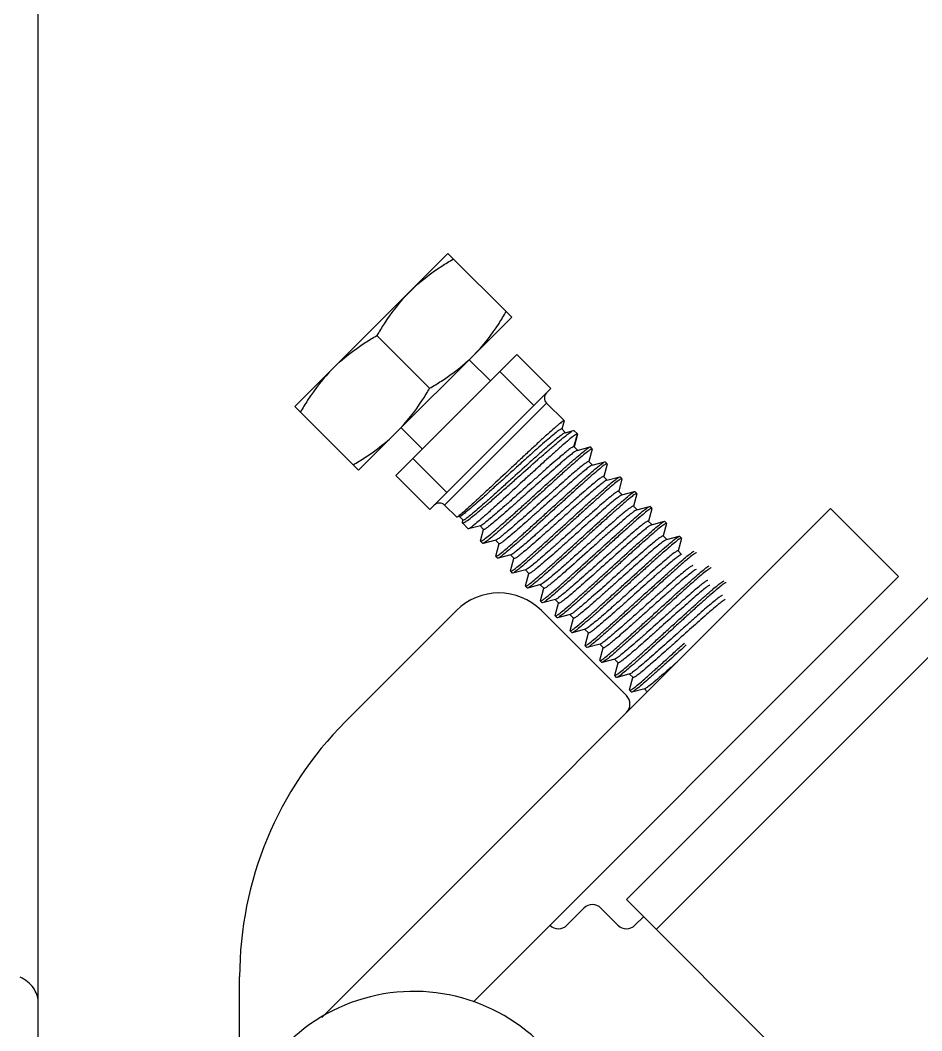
# Model space of a CAD drawing. Extents: x 1725261 to 1937680, y 860327 to 1571294.
# Drawn here: x 1854931 to 1855545, y 1236073 to 1236761 of the extents above; entities that cross this region are included whole.
import ezdxf

# ---------------------------------------------------------------- set-up
doc = ezdxf.new("R2010")
doc.units = 0
doc.header["$LTSCALE"] = 1000
doc.header["$MEASUREMENT"] = 0

msp = doc.modelspace()

# ---------------------------------------------------------------- linework, layer by layer
for p, q in [((1855343.78, 1236162.58), (1857921.05, 1238739.85)), ((1854943.57, 1236051.14), (1854943.57, 1238719.61)), ((1855364.02, 1236142.34), (1857941.29, 1238719.61)), ((1855118.27, 1236497.96), (1855222.35, 1236602.04)), ((1855265.72, 1236558.67), (1855222.35, 1236602.04)), ((1855161.63, 1236454.59), (1855265.72, 1236558.67)), ((1855174.06, 1236546.24), (1855209.92, 1236510.38)), ((1855269.26, 1236533.3), (1855187.01, 1236451.05)), ((1855236.81, 1236529.76), (1855251.26, 1236515.3)), ((1855269.26, 1236533.3), (1855292.39, 1236510.17)), ((1855257.69, 1236521.73), (1855280.82, 1236498.61)), ((1855210.14, 1236427.92), (1855292.39, 1236510.17)), ((1855161.63, 1236454.59), (1855118.27, 1236497.96)), ((1855289.42, 1236500.27), (1855220.04, 1236430.88)), ((1855301.34, 1236488.35), (1855289.42, 1236500.27)), ((1855301.35, 1236488.2), (1855299.85, 1236482.63)), ((1855301.35, 1236488.2), (1855301.34, 1236488.35)), ((1855190.55, 1236483.5), (1855205, 1236469.04)), ((1855299.76, 1236482.65), (1855302.22, 1236480.19)), ((1855302.03, 1236480.14), (1855301.88, 1236480.09)), ((1855302.03, 1236480.14), (1855307.71, 1236481.65)), ((1855307.71, 1236481.65), (1855308.07, 1236481.62)), ((1855310.4, 1236479.29), (1855308.07, 1236481.62)), ((1855308.1, 1236470.59), (1855310.43, 1236479.23)), ((1855310.42, 1236479.05), (1855308.15, 1236470.62)), ((1855310.43, 1236479.23), (1855310.4, 1236479.29)), ((1855310.42, 1236479.05), (1855310.43, 1236479.23)), ((1855308.06, 1236470.65), (1855310.51, 1236468.19)), ((1855310.3, 1236468.14), (1855310.08, 1236468.06)), ((1855310.3, 1236468.14), (1855319.01, 1236470.46)), ((1855320.54, 1236468.93), (1855318.27, 1236460.5)), ((1855319.01, 1236470.46), (1855319.26, 1236470.44)), ((1855320.52, 1236469.18), (1855319.26, 1236470.44)), ((1855320.54, 1236468.93), (1855320.52, 1236469.18)), ((1855198.57, 1236462.61), (1855221.7, 1236439.48)), ((1855318.18, 1236460.53), (1855320.63, 1236458.07)), ((1855320.42, 1236458.02), (1855329.13, 1236460.34)), ((1855329.13, 1236460.34), (1855329.38, 1236460.32)), ((1855330.64, 1236459.06), (1855329.38, 1236460.32)), ((1855320.42, 1236458.02), (1855320.29, 1236457.97)), ((1855330.65, 1236458.81), (1855328.39, 1236450.38)), ((1855330.65, 1236458.81), (1855330.64, 1236459.06)), ((1855187.01, 1236451.05), (1855210.14, 1236427.92)), ((1855328.3, 1236450.41), (1855330.75, 1236447.95)), ((1855330.54, 1236447.9), (1855339.25, 1236450.22)), ((1855340.77, 1236448.69), (1855338.51, 1236440.26)), ((1855339.25, 1236450.22), (1855339.49, 1236450.2)), ((1855340.76, 1236448.94), (1855339.49, 1236450.2)), ((1855340.77, 1236448.69), (1855340.76, 1236448.94)), ((1855338.42, 1236440.29), (1855340.87, 1236437.83)), ((1855340.66, 1236437.78), (1855349.37, 1236440.1)), ((1855350.89, 1236438.58), (1855348.63, 1236430.14)), ((1855349.37, 1236440.1), (1855349.61, 1236440.08)), ((1855350.88, 1236438.82), (1855349.61, 1236440.08)), ((1855350.89, 1236438.58), (1855350.88, 1236438.82)), ((1855482.56, 1236428.57), (1855136.54, 1236082.55)), ((1855228.32, 1236422.6), (1855220.04, 1236430.88)), ((1855348.54, 1236430.17), (1855350.99, 1236427.72)), ((1855350.78, 1236427.66), (1855359.49, 1236429.98)), ((1855361.01, 1236428.46), (1855358.75, 1236420.03)), ((1855359.49, 1236429.98), (1855359.73, 1236429.96)), ((1855360.99, 1236428.7), (1855359.73, 1236429.96)), ((1855361.01, 1236428.46), (1855360.99, 1236428.7)), ((1855528.82, 1236382.31), (1855482.56, 1236428.57)), ((1855228.42, 1236422.59), (1855228.32, 1236422.6)), ((1855230.34, 1236423.11), (1855228.42, 1236422.59)), ((1855232.62, 1236420.59), (1855230.15, 1236423.06)), ((1855232.16, 1236419.17), (1855232.54, 1236420.62)), ((1855236.21, 1236414.7), (1855232.19, 1236418.73)), ((1855358.66, 1236420.05), (1855361.11, 1236417.6)), ((1855360.9, 1236417.54), (1855369.61, 1236419.86)), ((1855371.13, 1236418.34), (1855368.87, 1236409.91)), ((1855369.61, 1236419.86), (1855369.85, 1236419.84)), ((1855371.11, 1236418.58), (1855369.85, 1236419.84)), ((1855371.13, 1236418.34), (1855371.11, 1236418.58)), ((1855236.41, 1236414.69), (1855236.21, 1236414.7)), ((1855244.41, 1236416.84), (1855236.41, 1236414.69)), ((1855246.66, 1236414.33), (1855244.2, 1236416.79)), ((1855244.56, 1236416.89), (1855244.41, 1236416.84)), ((1855244.52, 1236406.67), (1855246.57, 1236414.36)), ((1855244.52, 1236406.67), (1855244.55, 1236406.37)), ((1855246.07, 1236404.85), (1855244.55, 1236406.37)), ((1855246.31, 1236404.83), (1855246.07, 1236404.85)), ((1855255.01, 1236407.16), (1855246.31, 1236404.83)), ((1855257.25, 1236404.65), (1855254.8, 1236407.11)), ((1855254.91, 1236396.23), (1855257.16, 1236404.68)), ((1855368.78, 1236409.93), (1855371.23, 1236407.48)), ((1855371.02, 1236407.42), (1855370.75, 1236407.32)), ((1855371.02, 1236407.42), (1855379.73, 1236409.74)), ((1855381.25, 1236408.22), (1855378.99, 1236399.79)), ((1855379.73, 1236409.74), (1855379.97, 1236409.72)), ((1855381.23, 1236408.46), (1855379.97, 1236409.72)), ((1855378.9, 1236399.81), (1855381.35, 1236397.36)), ((1855254.91, 1236396.23), (1855254.93, 1236395.99)), ((1855256.19, 1236394.73), (1855254.93, 1236395.99)), ((1855256.43, 1236394.71), (1855256.19, 1236394.73)), ((1855265.13, 1236397.04), (1855256.43, 1236394.71)), ((1855267.37, 1236394.53), (1855264.92, 1236396.99)), ((1855265.03, 1236386.11), (1855267.28, 1236394.56)), ((1855265.03, 1236386.11), (1855265.05, 1236385.87)), ((1855266.31, 1236384.61), (1855265.05, 1236385.87)), ((1855266.55, 1236384.59), (1855266.31, 1236384.61)), ((1855275.25, 1236386.93), (1855266.55, 1236384.59)), ((1855277.49, 1236384.42), (1855275.03, 1236386.87)), ((1855275.15, 1236375.99), (1855277.4, 1236384.44)), ((1855239.66, 1236093.15), (1855528.82, 1236382.31)), ((1855285.36, 1236376.81), (1855276.67, 1236374.47)), ((1855287.61, 1236374.3), (1855285.15, 1236376.75)), ((1855275.15, 1236375.99), (1855275.17, 1236375.75)), ((1855276.43, 1236374.49), (1855275.17, 1236375.75)), ((1855276.67, 1236374.47), (1855276.43, 1236374.49)), ((1855285.27, 1236365.87), (1855287.52, 1236374.32)), ((1855285.27, 1236365.87), (1855285.28, 1236365.63)), ((1855286.55, 1236364.37), (1855285.28, 1236365.63)), ((1855286.79, 1236364.35), (1855286.55, 1236364.37)), ((1855295.48, 1236366.69), (1855286.79, 1236364.35)), ((1855297.73, 1236364.18), (1855295.27, 1236366.63)), ((1855295.39, 1236355.75), (1855297.64, 1236364.2)), ((1855152.52, 1236283.57), (1855228.11, 1236359.16)), ((1855285.94, 1236359.16), (1855343.76, 1236301.34)), ((1855305.6, 1236356.57), (1855296.91, 1236354.23)), ((1855307.84, 1236354.06), (1855305.39, 1236356.51)), ((1855295.39, 1236355.75), (1855295.4, 1236355.51)), ((1855296.67, 1236354.25), (1855295.4, 1236355.51)), ((1855296.91, 1236354.23), (1855296.67, 1236354.25)), ((1855305.51, 1236345.63), (1855307.75, 1236354.08)), ((1855305.51, 1236345.63), (1855305.52, 1236345.39)), ((1855306.78, 1236344.13), (1855305.52, 1236345.39)), ((1855307.03, 1236344.11), (1855306.78, 1236344.13)), ((1855315.72, 1236346.45), (1855307.03, 1236344.11)), ((1855317.96, 1236343.94), (1855315.51, 1236346.39)), ((1855315.62, 1236335.52), (1855317.87, 1236343.96)), ((1855315.62, 1236335.52), (1855315.64, 1236335.27)), ((1855325.84, 1236336.33), (1855317.15, 1236334)), ((1855328.08, 1236333.82), (1855325.63, 1236336.27)), ((1855316.9, 1236334.01), (1855315.64, 1236335.27)), ((1855317.15, 1236334), (1855316.9, 1236334.01)), ((1855325.74, 1236325.4), (1855327.99, 1236333.84)), ((1855325.74, 1236325.4), (1855325.76, 1236325.16)), ((1855327.02, 1236323.89), (1855325.76, 1236325.16)), ((1855327.27, 1236323.88), (1855327.02, 1236323.89)), ((1855335.96, 1236326.21), (1855327.27, 1236323.88)), ((1855338.2, 1236323.7), (1855335.75, 1236326.15)), ((1855335.86, 1236315.28), (1855338.11, 1236323.72)), ((1855336.07, 1236326.25), (1855335.96, 1236326.21)), ((1855335.86, 1236315.28), (1855335.88, 1236315.04)), ((1855337.14, 1236313.77), (1855335.88, 1236315.04)), ((1855346.08, 1236316.09), (1855337.38, 1236313.76)), ((1855348.32, 1236313.58), (1855345.87, 1236316.03)), ((1855346.37, 1236316.2), (1855346.08, 1236316.09)), ((1855374, 1236320.5), (1855372.94, 1236319.56)), ((1855337.38, 1236313.76), (1855337.14, 1236313.77)), ((1855345.98, 1236305.16), (1855348.23, 1236313.61)), ((1855345.98, 1236305.16), (1855346, 1236304.92)), ((1855347.26, 1236303.65), (1855346, 1236304.92)), ((1855347.5, 1236303.64), (1855347.26, 1236303.65)), ((1855356.2, 1236305.97), (1855347.5, 1236303.64)), ((1855357.95, 1236303.96), (1855355.99, 1236305.92)), ((1855303.29, 1236145.21), (1855314.85, 1236156.78)), ((1855326.42, 1236156.78), (1855337.98, 1236145.21)), ((1855580.86, 1235925.5), (1855343.78, 1236162.58)), ((1855349.55, 1236145.21), (1855355.34, 1236151.01)), ((1855080.65, 1236007.49), (1855080.67, 1236110.13))]:
    msp.add_line(p, q)
for centre, radius, start, end in [((1855292.89, 1236503.74), 4.91, 135, 225), ((1855216.57, 1236427.41), 4.91, 45, 135), ((1855257.03, 1236330.25), 40.89, 45, 135), ((1854257.42, 1237582.71), 1685.22, 311.49659, 311.69317), ((1855337.98, 1236295.56), 8.18, 315, 45), ((1855325.99, 1236110.09), 245.33, 135, 179.99137), ((1855320.63, 1236151), 8.18, 45, 135), ((1855297.5, 1236151), 8.18, 225, 315), ((1855343.76, 1236151), 8.18, 225, 315), ((1855199.22, 1235977.54), 122.66, 45, 180)]:
    msp.add_arc(centre, radius, start, end)
for points, knots in [([(1855196.33, 1236576.02), (1855202.9, 1236582.59), (1855212.79, 1236590.3), (1855223.4, 1236596.73), (1855226.1, 1236598.28)], [0, 0, 0, 0, 0.748734, 1, 1, 1, 1]), ([(1855196.33, 1236576.02), (1855189.76, 1236569.45), (1855182.05, 1236559.56), (1855175.62, 1236548.95), (1855174.06, 1236546.24)], [0, 0, 0, 0, 0.748734, 1, 1, 1, 1]), ([(1855239.7, 1236532.65), (1855246.27, 1236539.22), (1855253.98, 1236549.11), (1855260.41, 1236559.72), (1855261.96, 1236562.43)], [0, 0, 0, 0, 0.748734, 1, 1, 1, 1]), ([(1855144.29, 1236523.98), (1855150.86, 1236530.55), (1855160.75, 1236538.26), (1855171.36, 1236544.69), (1855174.06, 1236546.24)], [0, 0, 0, 0, 0.748734, 1, 1, 1, 1]), ([(1855209.92, 1236510.38), (1855212.62, 1236511.94), (1855223.24, 1236518.37), (1855233.13, 1236526.08), (1855239.7, 1236532.65)], [0, 0, 0, 0, 0.251266, 1, 1, 1, 1]), ([(1855144.29, 1236523.98), (1855137.72, 1236517.41), (1855130.01, 1236507.52), (1855123.58, 1236496.9), (1855122.02, 1236494.2)], [0, 0, 0, 0, 0.748734, 1, 1, 1, 1]), ([(1855187.65, 1236480.61), (1855194.23, 1236487.18), (1855201.93, 1236497.07), (1855208.37, 1236507.68), (1855209.92, 1236510.38)], [0, 0, 0, 0, 0.748734, 1, 1, 1, 1]), ([(1855301.34, 1236488.35), (1855301.27, 1236488.42), (1855300.86, 1236488.22), (1855300.33, 1236487.88), (1855299.34, 1236487.13), (1855298.1, 1236486.12), (1855296.52, 1236484.78), (1855293.85, 1236482.45), (1855289.87, 1236478.87), (1855284.45, 1236473.91), (1855278.3, 1236468.22), (1855271.65, 1236462.02), (1855267.07, 1236457.74), (1855264.74, 1236455.56)], [0, 0, 0, 0, 0.005975, 0.020757, 0.044787, 0.077931, 0.119904, 0.170322, 0.294497, 0.445723, 0.618225, 0.805372, 1, 1, 1, 1]), ([(1855157.88, 1236458.34), (1855160.58, 1236459.9), (1855171.19, 1236466.33), (1855181.08, 1236474.04), (1855187.65, 1236480.61)], [0, 0, 0, 0, 0.251266, 1, 1, 1, 1]), ([(1855299.76, 1236482.65), (1855299.69, 1236482.72), (1855299.29, 1236482.63), (1855298.73, 1236482.31), (1855297.8, 1236481.7), (1855296.02, 1236480.36), (1855293.12, 1236478), (1855288.96, 1236474.44), (1855283.95, 1236470.04), (1855278.29, 1236464.99), (1855272.17, 1236459.48), (1855265.82, 1236453.74), (1855259.45, 1236447.97), (1855253.28, 1236442.41), (1855247.53, 1236437.26), (1855242.39, 1236432.71), (1855238.02, 1236428.94), (1855234.58, 1236426.02), (1855232.14, 1236424.2), (1855230.85, 1236423.24), (1855230.34, 1236423.11)], [0, 0, 0, 0, 0.003408, 0.010859, 0.022746, 0.039043, 0.084265, 0.144846, 0.218467, 0.302327, 0.393271, 0.487922, 0.582812, 0.674511, 0.759756, 0.835562, 0.899325, 0.948916, 0.982758, 1, 1, 1, 1]), ([(1855301.88, 1236480.09), (1855301.28, 1236479.85), (1855299.81, 1236478.77), (1855297.09, 1236476.68), (1855293.36, 1236473.52), (1855288.73, 1236469.5), (1855283.38, 1236464.76), (1855275.35, 1236457.55), (1855267.05, 1236450.03), (1855258.72, 1236442.5), (1855252.8, 1236437.17), (1855247.38, 1236432.35), (1855242.65, 1236428.2), (1855238.76, 1236424.88), (1855236.06, 1236422.69), (1855234.42, 1236421.46), (1855233.56, 1236420.9), (1855233.05, 1236420.61), (1855232.68, 1236420.53), (1855232.62, 1236420.59)], [0, 0, 0, 0, 0.020955, 0.059103, 0.113123, 0.180989, 0.260159, 0.347694, 0.534881, 0.627806, 0.715891, 0.796084, 0.865657, 0.922292, 0.964169, 0.979163, 0.990063, 0.996877, 1, 1, 1, 1]), ([(1855270.22, 1236450.09), (1855274.63, 1236454), (1855281.06, 1236459.71), (1855289.33, 1236466.98), (1855294.73, 1236471.66), (1855299.35, 1236475.56), (1855303.04, 1236478.58), (1855305.7, 1236480.51), (1855307.14, 1236481.5), (1855307.71, 1236481.65)], [0, 0, 0, 0, 0.36061, 0.525686, 0.673058, 0.797798, 0.895751, 0.96375, 1, 1, 1, 1]), ([(1855310.4, 1236479.29), (1855310.32, 1236479.37), (1855309.89, 1236479.23), (1855309.31, 1236478.88), (1855308.3, 1236478.19), (1855306.37, 1236476.7), (1855303.2, 1236474.06), (1855298.65, 1236470.1), (1855293.16, 1236465.2), (1855286.94, 1236459.58), (1855280.22, 1236453.45), (1855275.6, 1236449.22), (1855273.24, 1236447.06)], [0, 0, 0, 0, 0.006592, 0.021615, 0.045765, 0.07897, 0.171361, 0.295434, 0.446486, 0.618762, 0.805651, 1, 1, 1, 1]), ([(1855308.06, 1236470.65), (1855307.99, 1236470.71), (1855307.64, 1236470.65), (1855306.78, 1236470.19), (1855304.97, 1236468.92), (1855302.21, 1236466.71), (1855298.53, 1236463.63), (1855294.12, 1236459.8), (1855289.09, 1236455.37), (1855283.63, 1236450.51), (1855276.01, 1236443.69), (1855268.46, 1236436.91), (1855261.19, 1236430.46), (1855256.38, 1236426.25), (1855252.23, 1236422.69), (1855248.89, 1236419.9), (1855246.44, 1236418.05), (1855245.1, 1236417.1), (1855244.56, 1236416.89)], [0, 0, 0, 0, 0.003423, 0.010579, 0.037456, 0.080663, 0.138775, 0.209755, 0.291087, 0.37988, 0.472977, 0.658847, 0.745051, 0.822663, 0.888974, 0.9417, 0.979072, 1, 1, 1, 1]), ([(1855310.08, 1236468.06), (1855309.51, 1236467.81), (1855308.11, 1236466.82), (1855305.58, 1236464.88), (1855302.16, 1236462.03), (1855296.13, 1236456.85), (1855287.45, 1236449.14), (1855278.29, 1236440.93), (1855270.72, 1236434.15), (1855265.31, 1236429.34), (1855260.35, 1236424.97), (1855256, 1236421.21), (1855252.39, 1236418.18), (1855249.69, 1236416.02), (1855247.92, 1236414.78), (1855247.07, 1236414.32), (1855246.72, 1236414.27), (1855246.66, 1236414.33)], [0, 0, 0, 0, 0.022337, 0.061116, 0.115132, 0.182525, 0.347585, 0.533263, 0.62576, 0.713694, 0.794001, 0.863897, 0.920985, 0.963343, 0.989649, 0.996648, 1, 1, 1, 1]), ([(1855281.97, 1236438.34), (1855286.38, 1236442.34), (1855292.81, 1236448.18), (1855301.07, 1236455.6), (1855306.44, 1236460.38), (1855311.01, 1236464.33), (1855314.61, 1236467.4), (1855317.15, 1236469.3), (1855318.49, 1236470.31), (1855319.01, 1236470.45)], [0, 0, 0, 0, 0.364383, 0.530802, 0.678899, 0.80359, 0.900608, 0.966703, 1, 1, 1, 1]), ([(1855320.52, 1236469.18), (1855320.44, 1236469.25), (1855320.01, 1236469.12), (1855319.43, 1236468.77), (1855318.41, 1236468.07), (1855316.48, 1236466.58), (1855313.31, 1236463.95), (1855308.75, 1236460), (1855303.25, 1236455.11), (1855297.02, 1236449.5), (1855290.29, 1236443.38), (1855285.65, 1236439.16), (1855283.29, 1236437.01)], [0, 0, 0, 0, 0.006599, 0.021626, 0.045783, 0.07899, 0.17139, 0.295472, 0.446527, 0.618792, 0.805664, 1, 1, 1, 1]), ([(1855318.18, 1236460.53), (1855318.12, 1236460.59), (1855317.79, 1236460.54), (1855316.98, 1236460.12), (1855315.31, 1236458.97), (1855312.76, 1236456.94), (1855309.35, 1236454.1), (1855305.24, 1236450.55), (1855300.53, 1236446.42), (1855295.39, 1236441.85), (1855288.13, 1236435.36), (1855279.22, 1236427.37), (1855269.49, 1236418.73), (1855262.49, 1236412.67), (1855258.19, 1236409.21), (1855256.56, 1236408.01), (1855255.87, 1236407.59)], [0, 0, 0, 0, 0.003276, 0.010003, 0.035189, 0.075723, 0.130391, 0.197437, 0.274674, 0.359569, 0.449334, 0.631602, 0.797703, 0.926003, 0.970542, 1, 1, 1, 1]), ([(1855292.15, 1236428.15), (1855296.56, 1236432.17), (1855302.97, 1236438.02), (1855311.22, 1236445.46), (1855316.58, 1236450.24), (1855321.14, 1236454.2), (1855324.74, 1236457.28), (1855327.27, 1236459.18), (1855328.61, 1236460.2), (1855329.13, 1236460.34)], [0, 0, 0, 0, 0.364458, 0.5309, 0.679013, 0.803707, 0.900705, 0.96676, 1, 1, 1, 1]), ([(1855330.64, 1236459.06), (1855330.56, 1236459.13), (1855330.13, 1236459), (1855329.54, 1236458.65), (1855328.53, 1236457.95), (1855326.6, 1236456.46), (1855323.43, 1236453.83), (1855318.87, 1236449.88), (1855313.37, 1236444.99), (1855307.14, 1236439.38), (1855300.41, 1236433.26), (1855295.77, 1236429.04), (1855293.41, 1236426.89)], [0, 0, 0, 0, 0.006599, 0.021626, 0.045783, 0.07899, 0.171387, 0.295463, 0.446517, 0.618788, 0.805663, 1, 1, 1, 1]), ([(1855264.74, 1236455.56), (1855260.31, 1236451.42), (1855253.87, 1236445.39), (1855245.62, 1236437.72), (1855240.3, 1236432.81), (1855235.83, 1236428.74), (1855232.71, 1236425.96), (1855230.73, 1236424.28), (1855229.7, 1236423.43), (1855228.97, 1236422.9), (1855228.58, 1236422.63), (1855228.42, 1236422.59)], [0, 0, 0, 0, 0.370672, 0.539326, 0.688624, 0.813221, 0.908664, 0.94435, 0.971581, 0.990141, 1, 1, 1, 1]), ([(1855320.29, 1236457.97), (1855319.75, 1236457.77), (1855318.41, 1236456.82), (1855315.97, 1236454.98), (1855312.63, 1236452.2), (1855308.5, 1236448.66), (1855303.71, 1236444.46), (1855296.49, 1236438.05), (1855288.99, 1236431.33), (1855281.43, 1236424.57), (1855276.02, 1236419.75), (1855271.04, 1236415.37), (1855266.67, 1236411.58), (1855263.03, 1236408.54), (1855260.31, 1236406.36), (1855258.52, 1236405.1), (1855257.66, 1236404.64), (1855257.32, 1236404.59), (1855257.25, 1236404.65)], [0, 0, 0, 0, 0.020991, 0.058538, 0.11151, 0.178089, 0.255944, 0.342332, 0.528306, 0.621317, 0.709946, 0.791063, 0.861805, 0.919689, 0.962708, 0.989461, 0.996585, 1, 1, 1, 1]), ([(1855232.19, 1236418.73), (1855232.28, 1236418.64), (1855232.74, 1236418.68), (1855233.88, 1236419.26), (1855236.19, 1236420.83), (1855239.72, 1236423.6), (1855244.39, 1236427.47), (1855249.98, 1236432.26), (1855256.31, 1236437.78), (1855263.14, 1236443.8), (1855267.83, 1236447.96), (1855270.22, 1236450.09)], [0, 0, 0, 0, 0.00776, 0.023279, 0.080973, 0.173371, 0.297247, 0.447964, 0.619802, 0.806185, 1, 1, 1, 1]), ([(1855273.24, 1236447.06), (1855268.82, 1236443.02), (1855262.39, 1236437.13), (1855254.14, 1236429.63), (1855248.78, 1236424.81), (1855244.24, 1236420.83), (1855240.69, 1236417.74), (1855238.2, 1236415.85), (1855236.91, 1236414.83), (1855236.41, 1236414.69)], [0, 0, 0, 0, 0.366158, 0.533208, 0.681646, 0.806314, 0.902893, 0.968094, 1, 1, 1, 1]), ([(1855328.3, 1236450.41), (1855328.23, 1236450.47), (1855327.88, 1236450.41), (1855327.01, 1236449.94), (1855325.19, 1236448.67), (1855322.42, 1236446.45), (1855318.72, 1236443.34), (1855314.29, 1236439.5), (1855309.24, 1236435.05), (1855303.75, 1236430.17), (1855296.13, 1236423.34), (1855288.57, 1236416.57), (1855281.33, 1236410.15), (1855276.56, 1236405.97), (1855272.47, 1236402.49), (1855269.22, 1236399.78), (1855266.89, 1236398.07), (1855265.63, 1236397.18), (1855265.13, 1236397.04)], [0, 0, 0, 0, 0.003453, 0.010691, 0.037881, 0.081592, 0.14037, 0.212138, 0.294327, 0.383985, 0.477885, 0.664851, 0.751185, 0.82854, 0.894141, 0.945651, 0.981282, 1, 1, 1, 1]), ([(1855330.54, 1236447.9), (1855330.05, 1236447.77), (1855328.79, 1236446.88), (1855326.46, 1236445.16), (1855323.2, 1236442.46), (1855319.12, 1236438.98), (1855314.35, 1236434.8), (1855307.1, 1236428.38), (1855299.55, 1236421.61), (1855291.92, 1236414.78), (1855286.44, 1236409.9), (1855281.39, 1236405.45), (1855276.95, 1236401.6), (1855273.25, 1236398.5), (1855270.48, 1236396.28), (1855268.66, 1236395), (1855267.79, 1236394.53), (1855267.44, 1236394.47), (1855267.37, 1236394.53)], [0, 0, 0, 0, 0.01868, 0.054278, 0.105765, 0.171349, 0.248696, 0.335028, 0.522011, 0.615926, 0.705601, 0.787809, 0.859594, 0.918387, 0.96211, 0.989307, 0.996546, 1, 1, 1, 1]), ([(1855302.27, 1236418.03), (1855306.68, 1236422.05), (1855313.09, 1236427.9), (1855321.34, 1236435.34), (1855326.7, 1236440.12), (1855331.26, 1236444.09), (1855334.86, 1236447.16), (1855337.39, 1236449.06), (1855338.73, 1236450.08), (1855339.25, 1236450.22)], [0, 0, 0, 0, 0.364461, 0.530908, 0.679021, 0.80371, 0.900704, 0.966759, 1, 1, 1, 1]), ([(1855340.76, 1236448.94), (1855340.68, 1236449.01), (1855340.25, 1236448.88), (1855339.66, 1236448.53), (1855338.65, 1236447.83), (1855336.72, 1236446.35), (1855333.55, 1236443.71), (1855328.99, 1236439.76), (1855323.49, 1236434.87), (1855317.26, 1236429.26), (1855310.52, 1236423.14), (1855305.89, 1236418.92), (1855303.53, 1236416.77)], [0, 0, 0, 0, 0.006599, 0.021625, 0.045781, 0.078987, 0.171384, 0.295462, 0.446514, 0.618783, 0.805661, 1, 1, 1, 1]), ([(1855338.42, 1236440.29), (1855338.35, 1236440.36), (1855338, 1236440.3), (1855337.13, 1236439.83), (1855335.31, 1236438.55), (1855332.54, 1236436.33), (1855328.84, 1236433.23), (1855324.41, 1236429.38), (1855319.36, 1236424.93), (1855313.87, 1236420.05), (1855306.25, 1236413.22), (1855298.69, 1236406.45), (1855291.44, 1236400.03), (1855286.68, 1236395.85), (1855282.59, 1236392.37), (1855279.34, 1236389.67), (1855277, 1236387.95), (1855275.74, 1236387.06), (1855275.25, 1236386.93)], [0, 0, 0, 0, 0.003454, 0.01069, 0.03788, 0.081592, 0.14037, 0.212137, 0.294327, 0.383985, 0.477885, 0.664852, 0.751185, 0.82854, 0.894141, 0.945652, 0.981282, 1, 1, 1, 1]), ([(1855312.39, 1236407.92), (1855316.8, 1236411.93), (1855323.21, 1236417.78), (1855331.46, 1236425.22), (1855336.82, 1236430), (1855341.38, 1236433.97), (1855344.98, 1236437.04), (1855347.51, 1236438.94), (1855348.85, 1236439.96), (1855349.37, 1236440.1)], [0, 0, 0, 0, 0.364466, 0.530912, 0.679022, 0.803712, 0.900708, 0.966761, 1, 1, 1, 1]), ([(1855350.88, 1236438.82), (1855350.8, 1236438.89), (1855350.37, 1236438.76), (1855349.78, 1236438.41), (1855348.77, 1236437.72), (1855346.84, 1236436.23), (1855343.67, 1236433.59), (1855339.11, 1236429.64), (1855333.61, 1236424.75), (1855327.38, 1236419.14), (1855320.64, 1236413.03), (1855316.01, 1236408.81), (1855313.65, 1236406.65)], [0, 0, 0, 0, 0.006599, 0.021626, 0.045784, 0.078991, 0.17139, 0.295471, 0.446526, 0.618793, 0.805664, 1, 1, 1, 1]), ([(1855244.55, 1236406.37), (1855244.63, 1236406.29), (1855245.07, 1236406.4), (1855245.67, 1236406.75), (1855246.7, 1236407.42), (1855248.65, 1236408.89), (1855251.85, 1236411.5), (1855256.43, 1236415.43), (1855261.95, 1236420.29), (1855268.2, 1236425.89), (1855274.96, 1236431.98), (1855279.6, 1236436.19), (1855281.97, 1236438.34)], [0, 0, 0, 0, 0.006918, 0.022071, 0.046289, 0.079523, 0.171915, 0.295933, 0.446891, 0.619047, 0.805796, 1, 1, 1, 1]), ([(1855283.29, 1236437.01), (1855278.89, 1236433), (1855272.47, 1236427.15), (1855264.23, 1236419.71), (1855258.87, 1236414.93), (1855254.31, 1236410.96), (1855250.71, 1236407.89), (1855248.18, 1236405.99), (1855246.84, 1236404.97), (1855246.31, 1236404.83)], [0, 0, 0, 0, 0.36438, 0.530794, 0.678893, 0.803589, 0.900608, 0.966702, 1, 1, 1, 1]), ([(1855340.66, 1236437.78), (1855340.16, 1236437.65), (1855338.91, 1236436.76), (1855336.58, 1236435.04), (1855333.32, 1236432.34), (1855329.24, 1236428.86), (1855324.47, 1236424.68), (1855317.22, 1236418.26), (1855309.67, 1236411.49), (1855302.04, 1236404.66), (1855296.56, 1236399.78), (1855291.5, 1236395.33), (1855287.07, 1236391.48), (1855283.37, 1236388.38), (1855280.6, 1236386.16), (1855278.78, 1236384.88), (1855277.91, 1236384.41), (1855277.55, 1236384.35), (1855277.49, 1236384.42)], [0, 0, 0, 0, 0.01868, 0.054279, 0.105765, 0.171349, 0.248696, 0.335028, 0.522011, 0.615925, 0.705601, 0.787808, 0.859593, 0.918386, 0.962109, 0.989307, 0.996546, 1, 1, 1, 1]), ([(1855254.93, 1236395.99), (1855255, 1236395.91), (1855255.43, 1236396.05), (1855256.02, 1236396.4), (1855257.03, 1236397.09), (1855258.97, 1236398.58), (1855262.14, 1236401.21), (1855266.69, 1236405.17), (1855272.19, 1236410.05), (1855278.42, 1236415.67), (1855285.16, 1236421.78), (1855289.79, 1236426), (1855292.15, 1236428.15)], [0, 0, 0, 0, 0.006599, 0.021626, 0.045783, 0.07899, 0.17139, 0.295472, 0.446527, 0.618792, 0.805664, 1, 1, 1, 1]), ([(1855293.41, 1236426.89), (1855289.01, 1236422.88), (1855282.59, 1236417.03), (1855274.35, 1236409.59), (1855268.98, 1236404.81), (1855264.43, 1236400.85), (1855260.83, 1236397.77), (1855258.29, 1236395.87), (1855256.96, 1236394.85), (1855256.43, 1236394.71)], [0, 0, 0, 0, 0.364388, 0.530807, 0.678903, 0.803593, 0.90061, 0.966703, 1, 1, 1, 1]), ([(1855348.54, 1236430.17), (1855348.43, 1236430.28), (1855347.82, 1236430.04), (1855347, 1236429.53), (1855345.55, 1236428.5), (1855343.73, 1236427.07), (1855341.45, 1236425.2), (1855337.68, 1236422), (1855332.22, 1236417.25), (1855325.05, 1236410.88), (1855317.36, 1236404), (1855309.64, 1236397.08), (1855304.52, 1236392.52), (1855302.03, 1236390.33)], [0, 0, 0, 0, 0.007395, 0.024841, 0.052899, 0.091256, 0.139324, 0.196326, 0.333257, 0.493011, 0.665004, 0.837814, 1, 1, 1, 1]), ([(1855350.78, 1236427.66), (1855350.51, 1236427.59), (1855349.84, 1236427.2), (1855348.66, 1236426.4), (1855347.06, 1236425.17), (1855344.14, 1236422.82), (1855339.67, 1236419.02), (1855333.52, 1236413.63), (1855326.56, 1236407.43), (1855316.82, 1236398.72), (1855309.45, 1236392.11), (1855304.56, 1236387.8)], [0, 0, 0, 0, 0.013818, 0.037342, 0.070418, 0.112612, 0.221771, 0.358329, 0.51407, 0.679595, 1, 1, 1, 1]), ([(1855322.51, 1236397.8), (1855326.91, 1236401.81), (1855333.33, 1236407.66), (1855341.58, 1236415.1), (1855346.94, 1236419.88), (1855351.5, 1236423.85), (1855355.09, 1236426.92), (1855357.63, 1236428.82), (1855358.97, 1236429.84), (1855359.49, 1236429.98)], [0, 0, 0, 0, 0.364457, 0.5309, 0.679014, 0.803707, 0.900705, 0.966759, 1, 1, 1, 1]), ([(1855360.99, 1236428.7), (1855360.92, 1236428.78), (1855360.49, 1236428.64), (1855359.9, 1236428.29), (1855358.89, 1236427.6), (1855356.96, 1236426.11), (1855353.79, 1236423.48), (1855349.23, 1236419.52), (1855343.73, 1236414.64), (1855337.5, 1236409.02), (1855330.76, 1236402.91), (1855326.13, 1236398.69), (1855323.77, 1236396.53)], [0, 0, 0, 0, 0.006598, 0.021625, 0.045781, 0.078988, 0.171384, 0.295459, 0.446511, 0.618782, 0.805661, 1, 1, 1, 1]), ([(1855232.16, 1236419.17), (1855232.14, 1236419.13), (1855232.11, 1236418.98), (1855232.12, 1236418.8), (1855232.19, 1236418.73)], [0, 0, 0, 0, 0.336514, 1, 1, 1, 1]), ([(1855265.05, 1236385.87), (1855265.12, 1236385.79), (1855265.55, 1236385.93), (1855266.14, 1236386.28), (1855267.15, 1236386.97), (1855269.09, 1236388.46), (1855272.26, 1236391.09), (1855276.81, 1236395.05), (1855282.31, 1236399.93), (1855288.54, 1236405.55), (1855295.28, 1236411.66), (1855299.91, 1236415.88), (1855302.27, 1236418.03)], [0, 0, 0, 0, 0.006598, 0.021625, 0.045781, 0.078987, 0.171384, 0.295461, 0.446511, 0.618782, 0.805661, 1, 1, 1, 1]), ([(1855358.66, 1236420.05), (1855358.59, 1236420.11), (1855358.25, 1236420.06), (1855357.42, 1236419.62), (1855355.69, 1236418.42), (1855353.05, 1236416.31), (1855349.52, 1236413.36), (1855345.28, 1236409.69), (1855340.43, 1236405.43), (1855335.15, 1236400.73), (1855327.73, 1236394.1), (1855318.71, 1236386.02), (1855310.13, 1236378.4), (1855304.12, 1236373.22), (1855300.65, 1236370.31), (1855298.02, 1236368.25), (1855296.54, 1236367.19), (1855295.93, 1236366.87)], [0, 0, 0, 0, 0.003347, 0.010273, 0.036252, 0.078044, 0.134342, 0.203263, 0.282469, 0.369263, 0.460682, 0.644854, 0.810039, 0.878342, 0.933909, 0.974886, 1, 1, 1, 1]), ([(1855332.63, 1236387.68), (1855337.03, 1236391.69), (1855343.45, 1236397.54), (1855351.7, 1236404.98), (1855357.06, 1236409.76), (1855361.62, 1236413.73), (1855365.21, 1236416.8), (1855367.75, 1236418.7), (1855369.09, 1236419.72), (1855369.61, 1236419.86)], [0, 0, 0, 0, 0.364465, 0.530912, 0.679024, 0.803711, 0.900705, 0.96676, 1, 1, 1, 1]), ([(1855371.11, 1236418.58), (1855371.04, 1236418.66), (1855370.61, 1236418.52), (1855370.02, 1236418.17), (1855369.01, 1236417.48), (1855367.07, 1236415.99), (1855363.9, 1236413.36), (1855359.35, 1236409.4), (1855353.85, 1236404.52), (1855347.62, 1236398.9), (1855340.88, 1236392.79), (1855336.25, 1236388.57), (1855333.89, 1236386.42)], [0, 0, 0, 0, 0.006599, 0.021625, 0.045782, 0.078988, 0.171386, 0.295466, 0.446519, 0.618787, 0.805663, 1, 1, 1, 1]), ([(1855303.53, 1236416.77), (1855299.13, 1236412.76), (1855292.71, 1236406.91), (1855284.47, 1236399.47), (1855279.1, 1236394.69), (1855274.55, 1236390.73), (1855270.95, 1236387.66), (1855268.41, 1236385.75), (1855267.08, 1236384.73), (1855266.55, 1236384.59)], [0, 0, 0, 0, 0.36438, 0.530799, 0.678898, 0.803591, 0.900607, 0.966701, 1, 1, 1, 1]), ([(1855360.43, 1236417.34), (1855359.81, 1236417.01), (1855358.31, 1236415.94), (1855355.67, 1236413.87), (1855352.19, 1236410.95), (1855346.17, 1236405.76), (1855337.59, 1236398.14), (1855328.59, 1236390.07), (1855321.18, 1236383.44), (1855315.91, 1236378.76), (1855311.07, 1236374.5), (1855306.84, 1236370.85), (1855303.32, 1236367.9), (1855300.68, 1236365.81), (1855298.96, 1236364.6), (1855298.13, 1236364.16), (1855297.79, 1236364.11), (1855297.73, 1236364.18)], [0, 0, 0, 0, 0.025452, 0.066707, 0.122484, 0.190926, 0.356185, 0.540209, 0.631499, 0.718144, 0.797196, 0.865969, 0.922139, 0.963832, 0.989749, 0.996659, 1, 1, 1, 1]), ([(1855255.87, 1236407.59), (1855255.78, 1236407.54), (1855255.51, 1236407.37), (1855255.22, 1236407.22), (1855255.01, 1236407.16)], [0, 0, 0, 0, 0.319512, 1, 1, 1, 1]), ([(1855275.17, 1236375.75), (1855275.24, 1236375.67), (1855275.67, 1236375.81), (1855276.26, 1236376.16), (1855277.27, 1236376.85), (1855279.2, 1236378.34), (1855282.38, 1236380.97), (1855286.93, 1236384.93), (1855292.43, 1236389.82), (1855298.66, 1236395.43), (1855305.4, 1236401.54), (1855310.03, 1236405.76), (1855312.39, 1236407.92)], [0, 0, 0, 0, 0.006599, 0.021626, 0.045785, 0.078992, 0.171389, 0.295467, 0.446521, 0.618792, 0.805664, 1, 1, 1, 1]), ([(1855313.65, 1236406.65), (1855312.15, 1236405.28), (1855306.35, 1236400), (1855300.56, 1236394.73), (1855296.25, 1236390.86)], [0, 0, 0, 0, 0.259954, 1, 1, 1, 1]), ([(1855368.78, 1236409.93), (1855368.71, 1236409.99), (1855368.38, 1236409.95), (1855367.56, 1236409.51), (1855365.87, 1236408.34), (1855363.28, 1236406.28), (1855359.82, 1236403.39), (1855355.65, 1236399.79), (1855350.89, 1236395.61), (1855345.68, 1236390.99), (1855338.35, 1236384.43), (1855329.4, 1236376.4), (1855319.67, 1236367.77), (1855312.72, 1236361.76), (1855308.5, 1236358.4), (1855306.93, 1236357.26), (1855306.28, 1236356.88)], [0, 0, 0, 0, 0.003305, 0.010114, 0.035629, 0.076684, 0.132028, 0.199852, 0.277906, 0.36359, 0.454044, 0.637108, 0.802836, 0.929298, 0.972356, 1, 1, 1, 1]), ([(1855370.75, 1236407.32), (1855370.18, 1236407.06), (1855368.77, 1236406.07), (1855366.25, 1236404.12), (1855362.85, 1236401.28), (1855356.87, 1236396.15), (1855348.28, 1236388.53), (1855339.21, 1236380.4), (1855331.72, 1236373.7), (1855326.37, 1236368.94), (1855321.45, 1236364.61), (1855317.14, 1236360.88), (1855313.55, 1236357.87), (1855310.86, 1236355.73), (1855309.1, 1236354.5), (1855308.26, 1236354.05), (1855307.91, 1236353.99), (1855307.84, 1236354.06)], [0, 0, 0, 0, 0.022884, 0.062013, 0.116185, 0.183563, 0.348248, 0.533395, 0.625672, 0.713454, 0.793688, 0.863588, 0.920738, 0.96319, 0.989584, 0.996617, 1, 1, 1, 1]), ([(1855342.75, 1236377.56), (1855347.15, 1236381.57), (1855353.57, 1236387.42), (1855361.82, 1236394.86), (1855367.18, 1236399.65), (1855371.74, 1236403.61), (1855375.33, 1236406.68), (1855377.87, 1236408.59), (1855379.21, 1236409.6), (1855379.73, 1236409.74)], [0, 0, 0, 0, 0.364464, 0.530908, 0.67902, 0.803711, 0.900708, 0.966761, 1, 1, 1, 1]), ([(1855381.23, 1236408.46), (1855381.16, 1236408.54), (1855380.73, 1236408.4), (1855380.14, 1236408.05), (1855379.13, 1236407.36), (1855377.19, 1236405.87), (1855374.02, 1236403.24), (1855369.47, 1236399.28), (1855363.97, 1236394.4), (1855357.74, 1236388.78), (1855351, 1236382.67), (1855346.37, 1236378.45), (1855344.01, 1236376.3)], [0, 0, 0, 0, 0.006599, 0.021626, 0.045784, 0.078991, 0.171389, 0.295469, 0.446525, 0.618793, 0.805664, 1, 1, 1, 1]), ([(1855305.1, 1236382), (1855306.48, 1236383.24), (1855312.29, 1236388.49), (1855318.08, 1236393.76), (1855322.51, 1236397.8)], [0, 0, 0, 0, 0.236086, 1, 1, 1, 1]), ([(1855378.9, 1236399.81), (1855378.83, 1236399.88), (1855378.47, 1236399.82), (1855377.6, 1236399.35), (1855375.79, 1236398.07), (1855373.02, 1236395.85), (1855369.32, 1236392.75), (1855364.88, 1236388.9), (1855359.83, 1236384.45), (1855354.35, 1236379.57), (1855346.72, 1236372.75), (1855339.17, 1236365.97), (1855331.92, 1236359.55), (1855327.15, 1236355.38), (1855323.07, 1236351.9), (1855319.81, 1236349.19), (1855317.48, 1236347.47), (1855316.22, 1236346.58), (1855315.72, 1236346.45)], [0, 0, 0, 0, 0.003453, 0.010691, 0.037881, 0.081592, 0.14037, 0.212138, 0.294327, 0.383986, 0.477885, 0.664852, 0.751185, 0.82854, 0.894141, 0.945651, 0.981282, 1, 1, 1, 1]), ([(1855352.87, 1236367.44), (1855357.27, 1236371.45), (1855363.69, 1236377.3), (1855371.94, 1236384.74), (1855377.3, 1236389.53), (1855381.86, 1236393.49), (1855385.45, 1236396.56), (1855387.99, 1236398.47), (1855389.32, 1236399.48), (1855389.85, 1236399.62)], [0, 0, 0, 0, 0.364457, 0.530902, 0.679016, 0.803708, 0.900705, 0.966759, 1, 1, 1, 1]), ([(1855391.35, 1236398.34), (1855391.28, 1236398.42), (1855390.84, 1236398.28), (1855390.26, 1236397.93), (1855389.25, 1236397.24), (1855387.31, 1236395.75), (1855384.14, 1236393.12), (1855379.59, 1236389.16), (1855374.09, 1236384.28), (1855367.86, 1236378.66), (1855361.12, 1236372.55), (1855356.49, 1236368.33), (1855354.13, 1236366.18)], [0, 0, 0, 0, 0.006598, 0.021624, 0.04578, 0.078986, 0.171383, 0.295458, 0.446509, 0.61878, 0.80566, 1, 1, 1, 1]), ([(1855296.25, 1236390.86), (1855293.8, 1236388.66), (1855289.4, 1236384.73), (1855284.2, 1236380.19), (1855280.83, 1236377.39), (1855279.01, 1236375.94), (1855277.69, 1236375.01), (1855276.96, 1236374.55), (1855276.67, 1236374.47)], [0, 0, 0, 0, 0.385949, 0.692398, 0.809823, 0.90093, 0.964477, 1, 1, 1, 1]), ([(1855323.77, 1236396.53), (1855319.37, 1236392.52), (1855312.95, 1236386.67), (1855304.7, 1236379.24), (1855299.34, 1236374.45), (1855294.78, 1236370.49), (1855291.19, 1236367.42), (1855288.65, 1236365.51), (1855287.32, 1236364.49), (1855286.79, 1236364.35)], [0, 0, 0, 0, 0.364389, 0.530809, 0.678905, 0.803593, 0.900609, 0.966703, 1, 1, 1, 1]), ([(1855381.05, 1236397.27), (1855380.52, 1236397.09), (1855379.21, 1236396.16), (1855376.8, 1236394.36), (1855373.49, 1236391.6), (1855369.37, 1236388.08), (1855364.59, 1236383.89), (1855357.36, 1236377.48), (1855349.84, 1236370.74), (1855342.26, 1236363.96), (1855336.83, 1236359.12), (1855331.82, 1236354.71), (1855327.43, 1236350.91), (1855323.78, 1236347.84), (1855321.04, 1236345.65), (1855319.24, 1236344.39), (1855318.38, 1236343.93), (1855318.03, 1236343.87), (1855317.96, 1236343.94)], [0, 0, 0, 0, 0.020278, 0.057228, 0.109744, 0.176019, 0.253719, 0.340091, 0.526376, 0.619664, 0.708615, 0.790066, 0.861128, 0.91929, 0.962525, 0.989414, 0.996573, 1, 1, 1, 1]), ([(1855302.03, 1236390.33), (1855299.98, 1236388.52), (1855296.29, 1236385.28), (1855291.39, 1236381.14), (1855288.15, 1236378.52), (1855286.29, 1236377.26), (1855285.63, 1236376.88), (1855285.36, 1236376.81)], [0, 0, 0, 0, 0.381196, 0.68557, 0.895499, 0.961223, 1, 1, 1, 1]), ([(1855304.56, 1236387.8), (1855302.33, 1236385.83), (1855299.16, 1236383.05), (1855295.15, 1236379.65), (1855292.73, 1236377.65), (1855290.79, 1236376.11), (1855289.24, 1236374.99), (1855288.37, 1236374.46), (1855287.72, 1236374.18), (1855287.61, 1236374.3)], [0, 0, 0, 0, 0.409427, 0.580571, 0.725203, 0.84078, 0.925396, 0.977977, 1, 1, 1, 1]), ([(1855295.4, 1236355.51), (1855295.48, 1236355.44), (1855295.91, 1236355.57), (1855296.5, 1236355.92), (1855297.51, 1236356.62), (1855299.44, 1236358.1), (1855302.61, 1236360.74), (1855307.17, 1236364.69), (1855312.67, 1236369.58), (1855318.9, 1236375.19), (1855325.64, 1236381.31), (1855330.27, 1236385.53), (1855332.63, 1236387.68)], [0, 0, 0, 0, 0.006598, 0.021624, 0.04578, 0.078986, 0.171383, 0.295457, 0.446508, 0.618779, 0.805659, 1, 1, 1, 1]), ([(1855333.89, 1236386.42), (1855329.48, 1236382.4), (1855323.07, 1236376.55), (1855314.82, 1236369.12), (1855309.46, 1236364.33), (1855304.9, 1236360.37), (1855301.31, 1236357.3), (1855298.77, 1236355.39), (1855297.43, 1236354.38), (1855296.91, 1236354.23)], [0, 0, 0, 0, 0.364378, 0.530796, 0.678896, 0.80359, 0.900607, 0.966701, 1, 1, 1, 1]), ([(1855389.02, 1236389.69), (1855388.95, 1236389.76), (1855388.59, 1236389.7), (1855387.72, 1236389.23), (1855385.91, 1236387.95), (1855383.14, 1236385.73), (1855379.44, 1236382.63), (1855375, 1236378.78), (1855369.95, 1236374.33), (1855364.47, 1236369.45), (1855356.84, 1236362.63), (1855349.29, 1236355.86), (1855342.04, 1236349.43), (1855337.27, 1236345.26), (1855333.19, 1236341.78), (1855329.93, 1236339.07), (1855327.6, 1236337.35), (1855326.34, 1236336.46), (1855325.84, 1236336.33)], [0, 0, 0, 0, 0.003453, 0.010691, 0.037881, 0.081592, 0.14037, 0.212138, 0.294327, 0.383985, 0.477885, 0.664851, 0.751185, 0.82854, 0.894141, 0.945652, 0.981282, 1, 1, 1, 1]), ([(1855391.26, 1236387.18), (1855390.76, 1236387.05), (1855389.5, 1236386.16), (1855387.17, 1236384.45), (1855383.92, 1236381.74), (1855379.83, 1236378.26), (1855375.07, 1236374.09), (1855367.82, 1236367.66), (1855360.26, 1236360.89), (1855352.64, 1236354.07), (1855347.15, 1236349.18), (1855342.1, 1236344.73), (1855337.66, 1236340.88), (1855333.96, 1236337.78), (1855331.19, 1236335.56), (1855329.37, 1236334.28), (1855328.51, 1236333.81), (1855328.15, 1236333.75), (1855328.08, 1236333.82)], [0, 0, 0, 0, 0.01868, 0.054279, 0.105765, 0.171349, 0.248696, 0.335028, 0.522011, 0.615926, 0.705601, 0.787809, 0.859594, 0.918386, 0.96211, 0.989307, 0.996546, 1, 1, 1, 1]), ([(1855362.99, 1236357.32), (1855367.39, 1236361.33), (1855373.81, 1236367.19), (1855382.06, 1236374.62), (1855387.42, 1236379.41), (1855391.98, 1236383.37), (1855395.57, 1236386.44), (1855398.11, 1236388.35), (1855399.44, 1236389.36), (1855399.97, 1236389.5)], [0, 0, 0, 0, 0.364467, 0.530915, 0.679025, 0.803711, 0.900707, 0.96676, 1, 1, 1, 1]), ([(1855401.47, 1236388.22), (1855401.39, 1236388.3), (1855400.96, 1236388.16), (1855400.38, 1236387.81), (1855399.37, 1236387.12), (1855397.43, 1236385.63), (1855394.26, 1236383), (1855389.7, 1236379.04), (1855384.2, 1236374.16), (1855377.97, 1236368.55), (1855371.24, 1236362.43), (1855366.61, 1236358.21), (1855364.25, 1236356.06)], [0, 0, 0, 0, 0.006599, 0.021626, 0.045782, 0.078989, 0.171389, 0.29547, 0.446524, 0.618789, 0.805663, 1, 1, 1, 1]), ([(1855285.28, 1236365.63), (1855285.41, 1236365.51), (1855286.16, 1236365.91), (1855287.14, 1236366.54), (1855288.94, 1236367.93), (1855291.2, 1236369.78), (1855294.04, 1236372.2), (1855298.75, 1236376.3), (1855302.48, 1236379.64), (1855305.1, 1236382)], [0, 0, 0, 0, 0.020756, 0.072951, 0.157489, 0.273181, 0.418074, 0.58959, 1, 1, 1, 1]), ([(1855305.52, 1236345.39), (1855305.6, 1236345.32), (1855306.03, 1236345.45), (1855306.62, 1236345.8), (1855307.63, 1236346.5), (1855309.56, 1236347.99), (1855312.73, 1236350.62), (1855317.29, 1236354.57), (1855322.79, 1236359.46), (1855329.02, 1236365.07), (1855335.76, 1236371.19), (1855340.39, 1236375.41), (1855342.75, 1236377.56)], [0, 0, 0, 0, 0.006599, 0.021626, 0.045784, 0.078991, 0.171389, 0.295469, 0.446524, 0.618793, 0.805664, 1, 1, 1, 1]), ([(1855399.13, 1236379.57), (1855399.07, 1236379.64), (1855398.72, 1236379.58), (1855397.86, 1236379.12), (1855396.07, 1236377.86), (1855393.34, 1236375.68), (1855389.69, 1236372.62), (1855385.31, 1236368.83), (1855380.32, 1236364.44), (1855374.9, 1236359.61), (1855367.33, 1236352.84), (1855359.82, 1236346.11), (1855352.59, 1236339.69), (1855347.81, 1236335.5), (1855343.68, 1236331.97), (1855340.36, 1236329.2), (1855337.93, 1236327.38), (1855336.61, 1236326.44), (1855336.07, 1236326.25)], [0, 0, 0, 0, 0.003421, 0.010562, 0.037381, 0.080505, 0.138524, 0.209422, 0.2907, 0.379486, 0.472632, 0.658757, 0.745137, 0.822917, 0.889348, 0.942099, 0.979356, 1, 1, 1, 1]), ([(1855373.1, 1236347.2), (1855377.51, 1236351.22), (1855383.93, 1236357.07), (1855392.18, 1236364.5), (1855397.54, 1236369.29), (1855402.1, 1236373.25), (1855405.69, 1236376.32), (1855408.23, 1236378.23), (1855409.56, 1236379.24), (1855410.09, 1236379.38)], [0, 0, 0, 0, 0.364461, 0.530904, 0.679016, 0.803709, 0.900707, 0.966761, 1, 1, 1, 1]), ([(1855411.59, 1236378.1), (1855411.51, 1236378.18), (1855411.08, 1236378.04), (1855410.5, 1236377.69), (1855409.48, 1236377), (1855407.55, 1236375.51), (1855404.38, 1236372.88), (1855399.82, 1236368.92), (1855394.32, 1236364.04), (1855388.09, 1236358.43), (1855381.36, 1236352.31), (1855376.73, 1236348.09), (1855374.37, 1236345.94)], [0, 0, 0, 0, 0.006599, 0.021626, 0.045785, 0.078992, 0.171389, 0.295467, 0.446522, 0.618792, 0.805664, 1, 1, 1, 1]), ([(1855344.01, 1236376.3), (1855339.6, 1236372.28), (1855333.19, 1236366.43), (1855324.94, 1236359), (1855319.58, 1236354.21), (1855315.02, 1236350.25), (1855311.43, 1236347.18), (1855308.89, 1236345.27), (1855307.55, 1236344.26), (1855307.03, 1236344.11)], [0, 0, 0, 0, 0.364385, 0.530802, 0.678899, 0.803593, 0.900611, 0.966704, 1, 1, 1, 1]), ([(1855400.48, 1236376.61), (1855399.78, 1236376.19), (1855398.15, 1236374.97), (1855393.82, 1236371.5), (1855386.82, 1236365.43), (1855377.09, 1236356.79), (1855368.19, 1236348.81), (1855360.94, 1236342.32), (1855355.81, 1236337.77), (1855351.11, 1236333.65), (1855347.01, 1236330.11), (1855343.61, 1236327.28), (1855341.06, 1236325.26), (1855339.4, 1236324.1), (1855338.59, 1236323.68), (1855338.27, 1236323.64), (1855338.2, 1236323.7)], [0, 0, 0, 0, 0.029785, 0.074591, 0.203221, 0.369388, 0.551512, 0.641153, 0.725906, 0.802996, 0.869902, 0.92445, 0.96489, 0.990017, 0.996729, 1, 1, 1, 1]), ([(1855315.64, 1236335.27), (1855315.72, 1236335.2), (1855316.15, 1236335.33), (1855316.73, 1236335.68), (1855317.75, 1236336.38), (1855319.68, 1236337.87), (1855322.85, 1236340.5), (1855327.41, 1236344.45), (1855332.91, 1236349.34), (1855339.14, 1236354.95), (1855345.87, 1236361.07), (1855350.51, 1236365.29), (1855352.87, 1236367.44)], [0, 0, 0, 0, 0.006599, 0.021626, 0.045782, 0.078988, 0.171386, 0.295467, 0.446519, 0.618787, 0.805663, 1, 1, 1, 1]), ([(1855354.13, 1236366.18), (1855349.72, 1236362.16), (1855343.31, 1236356.31), (1855335.06, 1236348.88), (1855329.7, 1236344.09), (1855325.14, 1236340.13), (1855321.55, 1236337.06), (1855319.01, 1236335.15), (1855317.67, 1236334.14), (1855317.15, 1236334)], [0, 0, 0, 0, 0.364385, 0.530805, 0.678902, 0.803592, 0.900607, 0.966702, 1, 1, 1, 1]), ([(1855409.25, 1236369.45), (1855409.19, 1236369.52), (1855408.84, 1236369.47), (1855408, 1236369.02), (1855406.25, 1236367.79), (1855403.57, 1236365.65), (1855399.99, 1236362.66), (1855395.69, 1236358.94), (1855390.78, 1236354.62), (1855385.44, 1236349.87), (1855377.96, 1236343.17), (1855368.9, 1236335.06), (1855360.31, 1236327.43), (1855354.33, 1236322.29), (1855350.91, 1236319.44), (1855348.37, 1236317.48), (1855346.95, 1236316.47), (1855346.37, 1236316.2)], [0, 0, 0, 0, 0.003377, 0.010392, 0.036719, 0.079064, 0.136075, 0.205816, 0.285882, 0.373504, 0.465641, 0.650631, 0.815398, 0.882927, 0.937326, 0.976755, 1, 1, 1, 1]), ([(1855410.85, 1236366.65), (1855410.2, 1236366.28), (1855408.65, 1236365.15), (1855404.44, 1236361.81), (1855397.51, 1236355.81), (1855387.78, 1236347.18), (1855378.82, 1236339.14), (1855371.47, 1236332.58), (1855366.26, 1236327.94), (1855361.49, 1236323.75), (1855357.31, 1236320.14), (1855353.84, 1236317.24), (1855351.24, 1236315.18), (1855349.54, 1236314), (1855348.72, 1236313.57), (1855348.39, 1236313.52), (1855348.32, 1236313.58)], [0, 0, 0, 0, 0.027294, 0.070064, 0.196169, 0.361823, 0.545041, 0.635628, 0.721465, 0.799678, 0.867653, 0.923128, 0.964285, 0.989864, 0.996689, 1, 1, 1, 1]), ([(1855306.28, 1236356.88), (1855306.21, 1236356.84), (1855305.99, 1236356.72), (1855305.77, 1236356.61), (1855305.6, 1236356.57)], [0, 0, 0, 0, 0.311047, 1, 1, 1, 1]), ([(1855325.76, 1236325.16), (1855325.84, 1236325.08), (1855326.27, 1236325.21), (1855326.85, 1236325.56), (1855327.87, 1236326.26), (1855329.8, 1236327.75), (1855332.97, 1236330.38), (1855337.53, 1236334.33), (1855343.03, 1236339.22), (1855349.26, 1236344.83), (1855355.99, 1236350.95), (1855360.62, 1236355.17), (1855362.99, 1236357.32)], [0, 0, 0, 0, 0.006597, 0.021621, 0.045777, 0.078982, 0.171377, 0.295452, 0.446506, 0.618779, 0.805659, 1, 1, 1, 1]), ([(1855364.25, 1236356.06), (1855359.84, 1236352.04), (1855353.43, 1236346.19), (1855345.18, 1236338.76), (1855339.82, 1236333.97), (1855335.26, 1236330.01), (1855331.67, 1236326.94), (1855329.13, 1236325.03), (1855327.79, 1236324.02), (1855327.27, 1236323.88)], [0, 0, 0, 0, 0.364379, 0.530793, 0.678893, 0.803588, 0.900607, 0.966702, 1, 1, 1, 1]), ([(1855335.88, 1236315.04), (1855335.96, 1236314.96), (1855336.39, 1236315.1), (1855336.97, 1236315.44), (1855337.99, 1236316.14), (1855339.92, 1236317.63), (1855343.09, 1236320.26), (1855347.65, 1236324.21), (1855353.15, 1236329.1), (1855359.38, 1236334.71), (1855366.11, 1236340.83), (1855370.74, 1236345.05), (1855373.1, 1236347.2)], [0, 0, 0, 0, 0.006599, 0.021626, 0.045784, 0.078991, 0.17139, 0.295471, 0.446527, 0.618793, 0.805664, 1, 1, 1, 1]), ([(1855374.37, 1236345.94), (1855369.96, 1236341.92), (1855363.55, 1236336.07), (1855355.3, 1236328.64), (1855349.94, 1236323.86), (1855345.38, 1236319.89), (1855341.79, 1236316.82), (1855339.25, 1236314.91), (1855337.91, 1236313.9), (1855337.38, 1236313.76)], [0, 0, 0, 0, 0.364387, 0.530806, 0.678902, 0.803594, 0.900611, 0.966704, 1, 1, 1, 1]), ([(1855346, 1236304.92), (1855346.08, 1236304.84), (1855346.51, 1236304.98), (1855347.09, 1236305.33), (1855348.11, 1236306.02), (1855350.04, 1236307.51), (1855353.21, 1236310.14), (1855357.77, 1236314.09), (1855363.27, 1236318.98), (1855369.5, 1236324.59), (1855376.23, 1236330.71), (1855380.86, 1236334.93), (1855383.22, 1236337.08)], [0, 0, 0, 0, 0.006599, 0.021625, 0.045781, 0.078987, 0.171384, 0.295463, 0.446514, 0.618784, 0.805662, 1, 1, 1, 1]), ([(1855384.49, 1236335.82), (1855380.08, 1236331.81), (1855373.66, 1236325.96), (1855365.42, 1236318.52), (1855360.06, 1236313.74), (1855355.5, 1236309.77), (1855351.9, 1236306.7), (1855349.37, 1236304.79), (1855348.03, 1236303.78), (1855347.5, 1236303.64)], [0, 0, 0, 0, 0.364383, 0.530802, 0.678901, 0.803592, 0.900607, 0.966701, 1, 1, 1, 1]), ([(1855372.94, 1236319.56), (1855371.06, 1236317.9), (1855367.6, 1236314.88), (1855362.96, 1236310.9), (1855359.46, 1236308.09), (1855357.5, 1236306.62), (1855356.7, 1236306.19)], [0, 0, 0, 0, 0.35859, 0.653631, 0.870795, 1, 1, 1, 1]), ([(1854943.57, 1236093.27), (1854943.57, 1236096.57), (1854940.83, 1236103.76), (1854934.82, 1236108.14), (1854931.38, 1236109.84)], [0, 0, 0, 0, 0.461863, 1, 1, 1, 1])]:
    msp.add_open_spline(points, degree=3, knots=knots)
for points in [[(1855360.9, 1236417.54), (1855360.74, 1236417.5), (1855360.58, 1236417.42), (1855360.43, 1236417.34)], [(1855295.93, 1236366.87), (1855295.78, 1236366.8), (1855295.64, 1236366.73), (1855295.48, 1236366.69)], [(1855356.7, 1236306.19), (1855356.54, 1236306.1), (1855356.38, 1236306.02), (1855356.2, 1236305.97)]]:
    msp.add_open_spline(points, degree=3)

doc.saveas('drawing.dxf')
